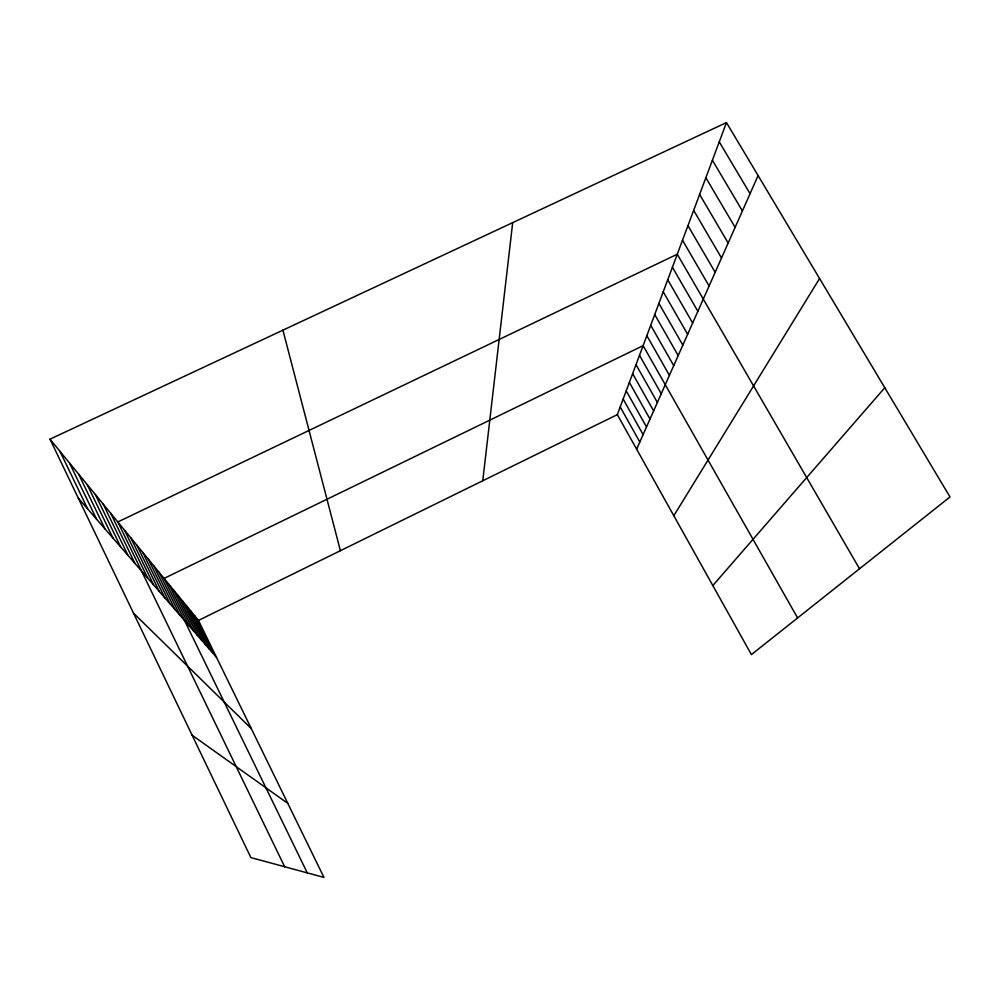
<?xml version="1.0" encoding="UTF-8"?>
<svg xmlns="http://www.w3.org/2000/svg" width="1000" height="1000" viewBox="0 0 1000 1000"><rect width="100%" height="100%" fill="white"/><g stroke="black" fill="none" stroke-linecap="round" stroke-linejoin="round"><path stroke-width="1.5" d="M482.762 480.75L512.7 222.625M617.337 414.637L726.462 122.587L950 496.95L751.4 654.613L617.337 414.637L198.475 620.425L50 439.175L726.462 122.587M636.638 449.175L758.112 175.575M673.812 515.737L819.575 278.525M712.825 585.562L884.788 387.738M192.138 735.225L287.812 803.4M133.5 613.1L251.3 728.6M78.35 498.212L216.513 657.362M719.262 141.875L750.062 193.688M712.4 160.238L742.412 210.938M705.863 177.738L735.113 227.362M699.625 194.438L728.162 243.025M693.662 210.387L721.513 257.987M687.962 225.637L715.163 272.3M682.5 240.238L709.087 285.988M859.525 568.775L677.275 254.225L117.825 521.962L284.65 866.75M672.412 267.262L697.85 311.3M667.738 279.775L692.65 323.025M663.238 291.812L687.638 334.288M658.913 303.387L682.825 345.138M654.737 314.55L678.188 355.575M650.725 325.3L673.725 365.637M646.85 335.662L669.412 375.337M797.6 617.925L643.112 345.662L164.062 578.413L307.288 872.887M639.5 355.325L661.25 393.738M636.013 364.663L657.375 402.463M632.638 373.688L653.625 410.9M629.375 382.413L650 419.062M626.225 390.863L646.5 426.95M623.175 399.038L643.1 434.6M620.212 406.962L639.812 442M198.475 620.425L323.95 877.412L250.875 857.588L50 439.175M194.662 615.763L212.975 653.288M190.725 610.962L209.325 649.087M186.65 605.988L205.55 644.725M182.45 600.85L201.637 640.225M178.088 595.525L197.587 635.575M173.575 590.025L193.4 630.75M168.9 584.325L189.062 625.75M159.037 572.275L179.9 615.188M153.825 565.9L175.05 609.6M148.4 559.288L170.012 603.8M142.775 552.413L164.775 597.775M136.912 545.262L159.325 591.487M130.812 537.812L153.65 584.95M124.45 530.05L147.738 578.138M110.688 513.25L134.925 563.387M103.225 504.137L127.975 555.375M95.4 494.588L120.688 546.987M87.2 484.588L113.05 538.188M78.6 474.075L105.025 528.95M69.55 463.038L96.587 519.225M60.025 451.413L87.713 509M282.913 330.175L340.4 550.7"/></g></svg>
